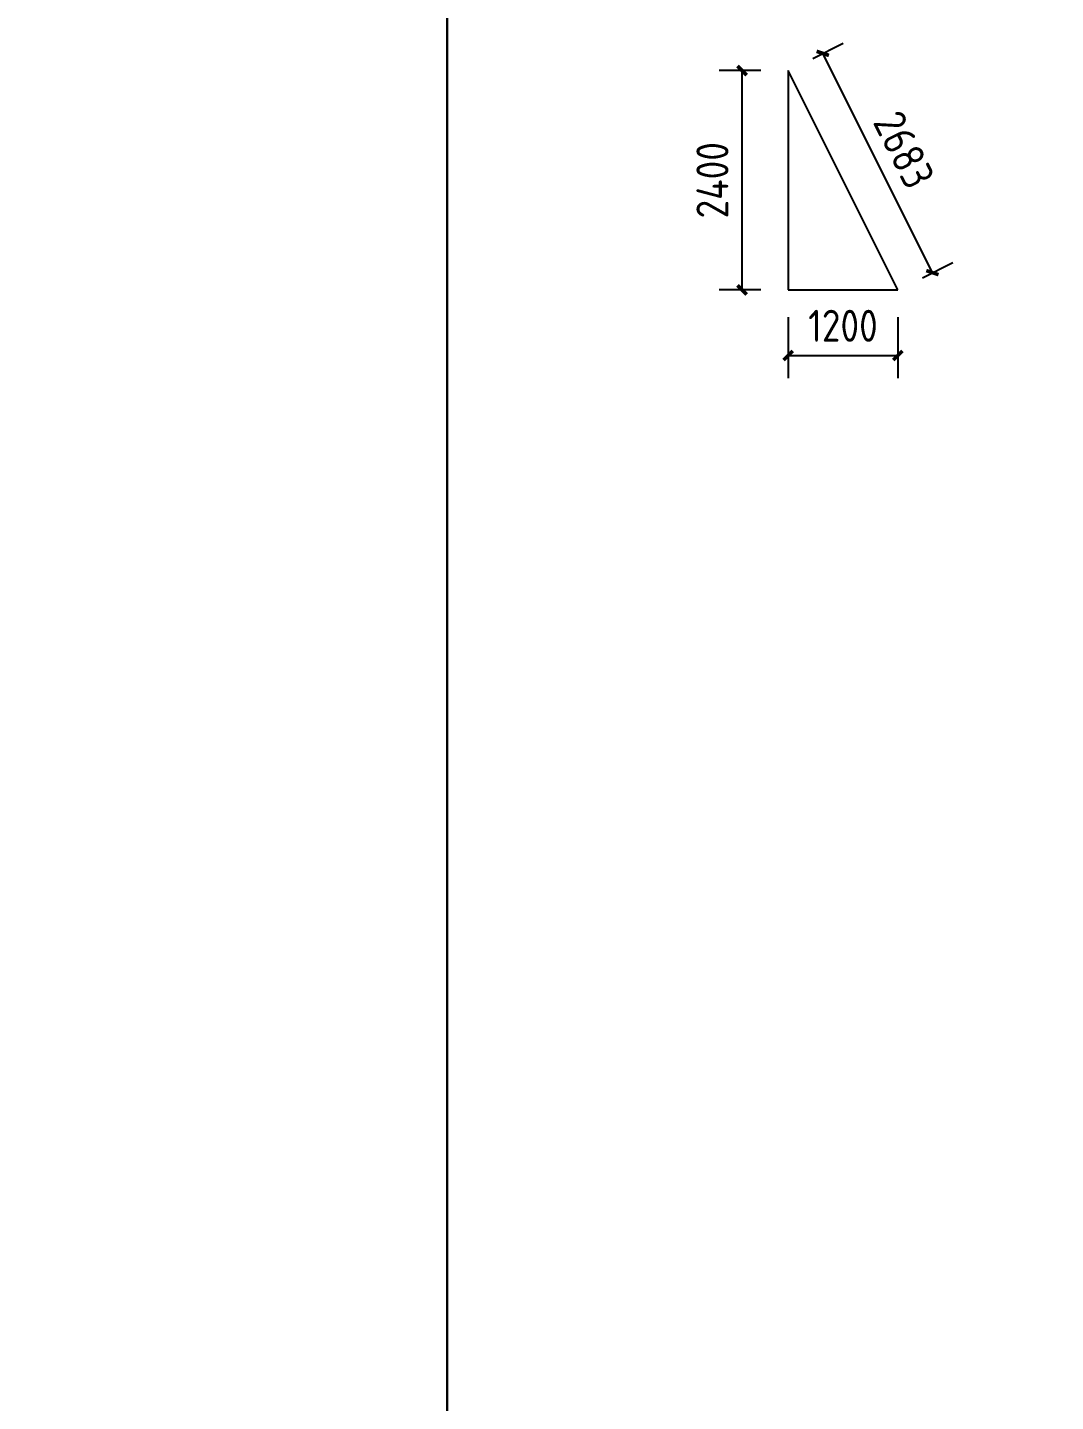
# Model space of a CAD drawing. Extents: x 411778 to 673094, y -11605 to 324395.
# Drawn here: x 638803 to 650051, y 48155 to 63193 of the extents above; entities that cross this region are included whole.
import ezdxf

# ---------------------------------------------------------------- set-up
doc = ezdxf.new("R2010")
doc.units = 0
doc.header["$LTSCALE"] = 1000
doc.header["$MEASUREMENT"] = 0
doc.styles.get("Standard").update_dxf_attribs({"font": 'gbenor.shx', "bigfont": 'gbcbig.shx'})
doc.dimstyles.get("Standard").update_dxf_attribs({"dimscale": 100, "dimtxt": 3.5, "dimasz": 1, "dimexe": 2.5, "dimexo": 3, "dimgap": 1.5, "dimtad": 1, "dimdec": 0, "dimzin": 0, "dimdsep": 46, "dimtxsty": 'Standard', "dimblk": 'ARCHTICK', "dimcen": 0.09, "dimadec": 0, "dimazin": 0, "dimtfac": 1, "dimtdec": 0, "dimtix": 1, "dimtmove": 2, "dimatfit": 3, "dimfxl": 1, "dimtolj": 1, "dimtzin": 0, "dimarcsym": 0})

# ---------------------------------------------------------------- blocks, each defined once
blk = doc.blocks.new('_ArchTick')
at = {"color": 0, "linetype": 'ByBlock', "const_width": 0.4}
blk.add_lwpolyline([(-0.5, -0.5), (0.5, 0.5)], dxfattribs=at)
blk = doc.blocks.new('*D1936')
at = {"color": 3, "lineweight": -2}
for p, q in [((646825.5, 62721), (646372, 62721)), ((646622, 60321), (646622, 62721)), ((646825.5, 60321), (646372, 60321))]:
    blk.add_line(p, q, dxfattribs=at)
at = {"layer": 'Defpoints', "color": 0}
for p in [(646622, 62721), (647125.5, 62721), (647125.5, 60321)]:
    blk.add_point(p, dxfattribs=at)
at = {"color": 3, "lineweight": -2, "xscale": 100, "yscale": 100, "zscale": 100}
for p, rotation in [((646622, 62721), 90), ((646622, 60321), 270)]:
    blk.add_blockref('_ArchTick', p, dxfattribs=dict(at, rotation=rotation))
at = {"color": 0, "insert": (646297, 61521), "char_height": 350, "attachment_point": 5, "rotation": 90}
blk.add_mtext('\\A1;2400', dxfattribs=at)
blk = doc.blocks.new('*D1937')
at = {"color": 3, "lineweight": -2}
for p, q in [((647125.5, 60021), (647125.5, 59353.5)), ((648325.5, 60021), (648325.5, 59353.5)), ((647125.5, 59603.5), (648325.5, 59603.5))]:
    blk.add_line(p, q, dxfattribs=at)
at = {"layer": 'Defpoints', "color": 0}
for p in [(647125.5, 60321), (648325.5, 60321), (648325.5, 59603.5)]:
    blk.add_point(p, dxfattribs=at)
at = {"color": 3, "lineweight": -2, "xscale": 100, "yscale": 100, "zscale": 100, "rotation": 180}
blk.add_blockref('_ArchTick', (647125.5, 59603.5), dxfattribs=at)
at = {"color": 3, "lineweight": -2, "xscale": 100, "yscale": 100, "zscale": 100}
blk.add_blockref('_ArchTick', (648325.5, 59603.5), dxfattribs=at)
at = {"color": 0, "insert": (647725.5, 59928.5), "char_height": 350, "attachment_point": 5}
blk.add_mtext('\\A1;1200', dxfattribs=at)
blk = doc.blocks.new('*D1938')
at = {"color": 3, "lineweight": -2}
for p, q in [((647394, 62855), (647727, 63022)), ((648704, 60510), (647504, 62910)), ((648594, 60455), (648927, 60622))]:
    blk.add_line(p, q, dxfattribs=at)
at = {"layer": 'Defpoints', "color": 0}
for p in [(647504, 62910), (647126, 62721), (648326, 60321)]:
    blk.add_point(p, dxfattribs=at)
at = {"color": 3, "lineweight": -2, "xscale": 100, "yscale": 100, "zscale": 100}
for p, rotation in [((647504, 62910), 116.565051177078), ((648704, 60510), 296.565051177078)]:
    blk.add_blockref('_ArchTick', p, dxfattribs=dict(at, rotation=rotation))
at = {"color": 0, "insert": (648394, 61855), "char_height": 350, "attachment_point": 5, "rotation": 296.5651}
blk.add_mtext('\\A1;2683', dxfattribs=at)

msp = doc.modelspace()

# ---------------------------------------------------------------- linework, layer by layer
for p, q in [((647125.5, 62721), (647125.5, 60321)), ((648325.5, 60321), (647125.5, 62721)), ((647125.5, 60321), (648325.5, 60321))]:
    msp.add_line(p, q)
for points in [[(524593.5, 72395), (643393.5, 72395), (643393.5, -11605), (524593.5, -11605)], [(643393.5, 72395), (652389, 72395), (652389, 9395), (643393.5, 9395)]]:
    msp.add_lwpolyline(points, close=True)

# ---------------------------------------------------------------- dimensions: what is measured, and where the dimension line sits
for p1, p2, distance, picture, middle in [((648325.5, 60321), (647125.5, 62721), -422.9, '*D1938', (648394.4, 61855.5)), ((647125.5, 60321), (647125.5, 62721), 503.5, '*D1936', (646297, 61521)), ((647125.5, 60321), (648325.5, 60321), -717.5, '*D1937', (647725.5, 59928.5))]:
    dim = msp.add_aligned_dim(p1=p1, p2=p2, distance=distance, dimstyle='Standard', override={"dimclrd": 3, "dimclre": 3})
    dim.commit()
    dim.dimension.update_dxf_attribs({"geometry": picture, "text_midpoint": middle})

doc.saveas('drawing.dxf')
